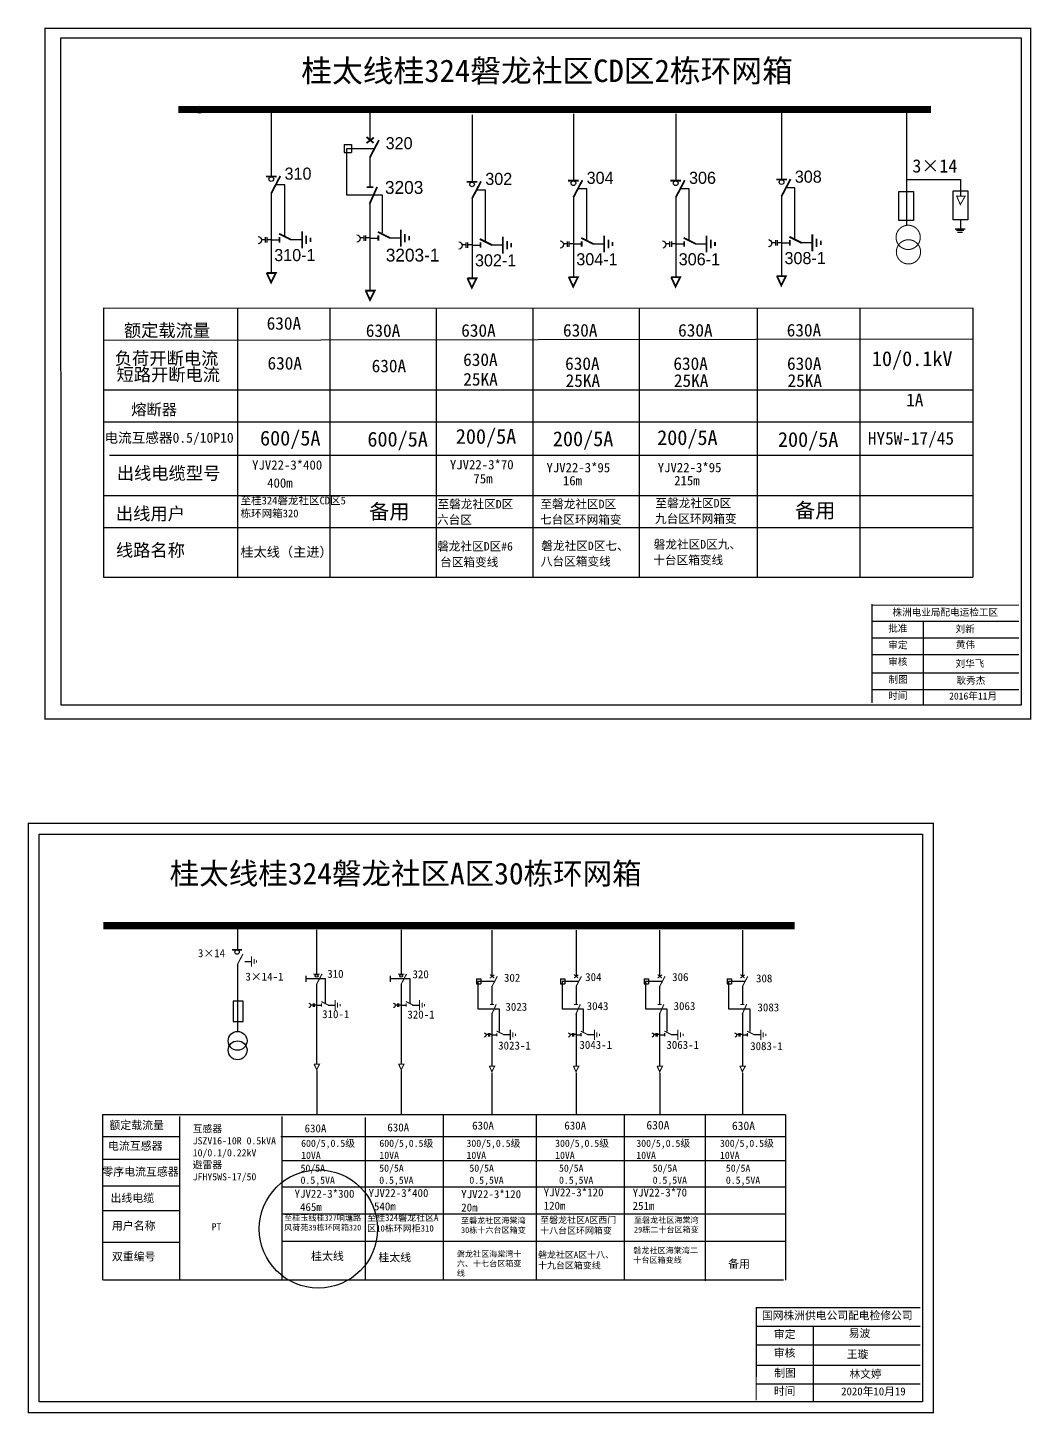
# Model space of a CAD drawing. Extents: x 1039 to 1471, y -261 to -62.
# Drawn here: x 1332.3 to 1471.4, y -256.9 to -64.8 of the extents above; entities that cross this region are included whole.
import ezdxf

# ---------------------------------------------------------------- set-up
doc = ezdxf.new("R2010")
doc.units = 0
doc.header["$LTSCALE"] = 5
doc.linetypes.add('ACAD_ISO02W100', pattern=[15, 12, -3])
doc.linetypes.add('CENTER', pattern=[50.8, 31.75, -6.35, 6.35, -6.35])
doc.layers.get('0').update_dxf_attribs({"linetype": 'CONTINUOUS'})
doc.layers.add('2', color=7, linetype='CONTINUOUS')
doc.styles.add('HZ', font='', dxfattribs={"width": 0.75, "oblique": 9.998114})
doc.styles.add('hztxt_txtstyle_0.00_0_0', font='', dxfattribs={"bigfont": 'hztxt.shx'})
doc.styles.add('hztxt_txtstyle_1.88_0_0', font='', dxfattribs={"height": 1.875, "bigfont": 'hztxt.shx'})
doc.styles.add('hztxt_txtstyle_2.00_0_0', font='', dxfattribs={"height": 2, "bigfont": 'hztxt.shx'})
doc.styles.add('hztxt_txtstyle_2.70_0_0', font='simkai.ttf', dxfattribs={"height": 2.7})
doc.styles.get("Standard").update_dxf_attribs({"font": '', "width": 0.8})
doc.styles.add('字体', font='', dxfattribs={"height": 2.5})
doc.styles.get('HZ').set_extended_font_data('楷体_GB2312')
doc.styles.get('hztxt_txtstyle_0.00_0_0').set_extended_font_data('hztxt')
doc.styles.get('hztxt_txtstyle_1.88_0_0').set_extended_font_data('hztxt')
doc.styles.get('hztxt_txtstyle_2.00_0_0').set_extended_font_data('hztxt')
doc.styles.get('Standard').set_extended_font_data('楷体_GB2312')
doc.styles.get('字体').set_extended_font_data('楷体_GB2312')

# ---------------------------------------------------------------- blocks, each defined once
blk = doc.blocks.new('JD')
for points in [[(-2, 0.2), (-2, -0.2), (2, 0.2), (2, -0.2)], [(1, -1.2), (1, -0.8), (-1, -1.2), (-1, -0.8)], [(-0.5, -1.8), (-0.5, -2.2), (0.5, -1.8), (0.5, -2.2)]]:
    blk.add_trace(points)

msp = doc.modelspace()

# ---------------------------------------------------------------- linework, layer by layer
for p, q in [((1366.04, -76.16), (1366.04, -85.42)), ((1379.72, -76), (1379.72, -80.44)), ((1407.93, -76.74), (1407.93, -86)), ((1422.13, -76.74), (1422.13, -86)), ((1436.8, -76.58), (1436.8, -85.84)), ((1393.88, -76.89), (1393.88, -86.15)), ((1376.15, -81.02), (1376.15, -82.14)), ((1376.15, -81.02), (1377.15, -81.02)), ((1376.15, -82.14), (1377.15, -82.14)), ((1377.15, -81.02), (1377.15, -82.14)), ((1379.72, -82.73), (1379.72, -86.87)), ((1366.04, -87.7), (1366.04, -98.78)), ((1407.93, -88.28), (1407.93, -99.36)), ((1422.13, -88.28), (1422.13, -99.36)), ((1436.8, -88.13), (1436.8, -99.21)), ((1379.72, -88.95), (1379.72, -101.2)), ((1393.88, -88.44), (1393.88, -99.52)), ((1379.72, -93.98), (1380.88, -93.98)), ((1382.39, -93.95), (1383.97, -93.95)), ((1366.04, -94.22), (1367.19, -94.22)), ((1368.71, -94.19), (1370.28, -94.19)), ((1393.88, -94.96), (1395.04, -94.96)), ((1396.55, -94.92), (1398.13, -94.92)), ((1407.93, -94.8), (1409.08, -94.8)), ((1410.6, -94.77), (1412.17, -94.77)), ((1422.13, -94.8), (1423.29, -94.8)), ((1424.8, -94.77), (1426.38, -94.77)), ((1436.8, -94.65), (1437.96, -94.65)), ((1439.47, -94.61), (1441.05, -94.61)), ((1470.04, -158.75), (1336.9, -158.75))]:
    msp.add_line(p, q)
at = {"color": 0}
for p, q in [((1454.15, -76.37), (1454.15, -92.24)), ((1361.35, -189.31), (1361.35, -192.6)), ((1372.33, -189.91), (1372.33, -196.03)), ((1384.05, -189.91), (1384.05, -196.03)), ((1396.64, -189.95), (1396.64, -196.36)), ((1408.3, -189.95), (1408.3, -196.36)), ((1419.89, -189.95), (1419.89, -196.36)), ((1431.37, -189.95), (1431.37, -196.36)), ((1361.36, -194.63), (1361.36, -203.96)), ((1362.35, -194.27), (1363.29, -194.27)), ((1372.33, -197.39), (1372.33, -208.49)), ((1384.05, -197.39), (1384.05, -208.49)), ((1394.51, -196.71), (1395.11, -196.71)), ((1394.51, -196.71), (1394.51, -197.38)), ((1394.51, -197.38), (1395.11, -197.38)), ((1395.11, -196.71), (1395.11, -197.38)), ((1396.64, -197.73), (1396.64, -200.2)), ((1406.17, -196.71), (1406.77, -196.71)), ((1406.17, -196.71), (1406.17, -197.38)), ((1406.17, -197.38), (1406.77, -197.38)), ((1406.77, -196.71), (1406.77, -197.38)), ((1408.3, -197.73), (1408.3, -200.2)), ((1417.76, -196.71), (1418.36, -196.71)), ((1417.76, -196.71), (1417.76, -197.38)), ((1417.76, -197.38), (1418.36, -197.38)), ((1418.36, -196.71), (1418.36, -197.38)), ((1419.89, -197.73), (1419.89, -200.2)), ((1429.24, -196.71), (1429.84, -196.71)), ((1429.24, -196.71), (1429.24, -197.38)), ((1429.24, -197.38), (1429.84, -197.38)), ((1429.84, -196.71), (1429.84, -197.38)), ((1431.37, -197.73), (1431.37, -200.2)), ((1372.33, -200.34), (1373.02, -200.34)), ((1373.93, -200.32), (1374.87, -200.32)), ((1384.05, -200.34), (1384.74, -200.34)), ((1385.64, -200.32), (1386.59, -200.32)), ((1396.64, -201.44), (1396.64, -208.75)), ((1408.3, -201.44), (1408.3, -208.75)), ((1419.89, -201.44), (1419.89, -208.75)), ((1431.37, -201.44), (1431.37, -208.75)), ((1396.64, -204.44), (1397.33, -204.44)), ((1398.23, -204.42), (1399.17, -204.42)), ((1408.3, -204.44), (1408.99, -204.44)), ((1409.89, -204.42), (1410.83, -204.42)), ((1419.89, -204.44), (1420.59, -204.44)), ((1421.49, -204.42), (1422.43, -204.42)), ((1431.37, -204.44), (1432.06, -204.44)), ((1432.97, -204.42), (1433.91, -204.42)), ((1353.41, -218.59), (1342.7, -218.59)), ((1353.37, -221.74), (1342.66, -221.74)), ((1353.37, -225.45), (1342.66, -225.45)), ((1353.33, -228.84), (1342.62, -228.84)), ((1353.37, -233.25), (1342.66, -233.25))]:
    msp.add_line(p, q, dxfattribs=at)
at = {"linetype": 'ACAD_ISO02W100'}
for p, q in [((1376.47, -81.6), (1376.47, -87.99)), ((1380.22, -81.6), (1376.47, -81.6)), ((1376.47, -87.99), (1381.42, -87.99)), ((1381.42, -87.99), (1381.42, -93.26))]:
    msp.add_line(p, q, dxfattribs=at)
at = {"color": 0, "linetype": 'Continuous'}
for p, q in [((1454.16, -85.87), (1461.63, -85.87)), ((1461.63, -85.87), (1461.63, -88.1)), ((1461.64, -91.45), (1461.64, -92.76)), ((1462.27, -92.73), (1460.89, -92.73)), ((1462.08, -92.94), (1461.06, -92.94)), ((1461.89, -93.21), (1461.22, -93.21)), ((1342.64, -215.51), (1437.3, -215.51)), ((1342.68, -238.45), (1342.68, -215.51)), ((1353.31, -215.76), (1353.31, -238.45)), ((1367.52, -215.76), (1367.52, -238.45)), ((1379.04, -215.91), (1379.04, -238.43)), ((1389.86, -215.55), (1389.86, -238.45)), ((1402.76, -215.55), (1402.76, -238.45)), ((1414.96, -215.57), (1414.96, -238.46)), ((1426.22, -215.65), (1426.22, -238.54)), ((1437.36, -215.52), (1437.36, -238.47)), ((1367.35, -218.57), (1437.33, -218.57)), ((1367.52, -221.87), (1437.36, -221.87)), ((1367.52, -225.55), (1437.24, -225.55)), ((1367.52, -229.28), (1437.43, -229.28)), ((1367.52, -233.07), (1437.33, -233.07)), ((1437.09, -238.45), (1342.76, -238.45)), ((1433.29, -242.26), (1456.04, -242.26)), ((1433.29, -244.85), (1456.04, -244.85)), ((1441.19, -244.92), (1441.19, -255.19)), ((1433.29, -247.45), (1456.04, -247.45)), ((1433.29, -250.27), (1456.04, -250.27)), ((1433.29, -252.86), (1456.04, -252.86))]:
    msp.add_line(p, q, dxfattribs=at)
at = {"color": 7}
for p, q in [((1342.75, -103.67), (1463.33, -103.69)), ((1342.75, -103.67), (1342.75, -141)), ((1361.36, -103.68), (1361.36, -141)), ((1374.16, -103.68), (1374.16, -141)), ((1388.91, -103.68), (1388.91, -141)), ((1402.33, -103.68), (1402.33, -141)), ((1417.04, -103.68), (1417.04, -141)), ((1433.44, -103.68), (1433.44, -141)), ((1447.68, -103.69), (1447.68, -141)), ((1463.33, -103.65), (1463.33, -141)), ((1342.75, -108.14), (1463.33, -107.98)), ((1342.75, -115.01), (1463.33, -115.01)), ((1342.75, -119.45), (1463.33, -119.45)), ((1343.62, -124.1), (1463.33, -124.1)), ((1342.75, -129.66), (1463.33, -129.66)), ((1342.75, -134.12), (1463.33, -134.12)), ((1342.75, -141), (1463.33, -141))]:
    msp.add_line(p, q, dxfattribs=at)
at = {"color": 7, "linetype": 'Continuous'}
for p, q in [((1449.41, -147.09), (1469.72, -147.09)), ((1456.46, -147.09), (1456.46, -158.64)), ((1449.41, -149.41), (1469.72, -149.41)), ((1449.41, -151.72), (1469.72, -151.72)), ((1449.41, -154.25), (1469.72, -154.25)), ((1449.41, -156.56), (1469.72, -156.56))]:
    msp.add_line(p, q, dxfattribs=at)
at = {"color": 0, "linetype": 'ACAD_ISO02W100'}
for p, q in [((1396.94, -197.06), (1394.7, -197.06)), ((1394.7, -197.06), (1394.7, -200.87)), ((1408.6, -197.06), (1406.36, -197.06)), ((1406.36, -197.06), (1406.36, -200.87)), ((1420.19, -197.06), (1417.95, -197.06)), ((1417.95, -197.06), (1417.95, -200.87)), ((1431.67, -197.06), (1429.43, -197.06)), ((1429.43, -197.06), (1429.43, -200.87)), ((1394.7, -200.87), (1397.65, -200.87)), ((1397.65, -200.87), (1397.65, -204.01)), ((1406.36, -200.87), (1409.31, -200.87)), ((1409.31, -200.87), (1409.31, -204.01)), ((1417.95, -200.87), (1420.91, -200.87)), ((1420.91, -200.87), (1420.91, -204.01)), ((1429.43, -200.87), (1432.39, -200.87)), ((1432.39, -200.87), (1432.39, -204.01))]:
    msp.add_line(p, q, dxfattribs=at)
at = {"color": 0, "linetype": 'CENTER'}
for p, q in [((1372.34, -209.39), (1372.34, -215.52)), ((1384.06, -209.39), (1384.06, -215.52)), ((1396.64, -209.73), (1396.64, -215.49)), ((1408.3, -209.73), (1408.3, -215.49)), ((1419.9, -209.73), (1419.9, -215.49)), ((1431.38, -209.73), (1431.38, -215.49))]:
    msp.add_line(p, q, dxfattribs=at)
at = {"color": 7, "linetype": 'Continuous', "const_width": 0.163}
msp.add_lwpolyline([(1334.65, -64.9), (1471.35, -64.9), (1471.35, -160.66), (1334.65, -160.66)], close=True, dxfattribs=at)
at = {"linetype": 'Continuous'}
msp.add_lwpolyline([(1336.9, -158.75), (1336.86, -66.22), (1470.04, -66.22), (1470.04, -158.75), (1469.98, -158.75)], dxfattribs=at)
for points, const_width in [([(1353.13, -76.16), (1457.51, -76.16)], 0.959), ([(1379.25, -79.98), (1380.23, -80.8)], 0.251), ([(1379.24, -80.82), (1380.26, -80.05)], 0.251), ([(1379.72, -82.79), (1380.97, -80.41)], 0.251), ([(1365.29, -85.45), (1366.78, -85.45)], 0.251), ([(1366.04, -87.77), (1367.29, -85.39)], 0.251), ([(1393.14, -86.19), (1394.62, -86.19)], 0.251), ([(1393.88, -88.5), (1395.13, -86.12)], 0.251), ([(1407.18, -86.03), (1408.67, -86.03)], 0.251), ([(1407.93, -88.35), (1409.18, -85.97)], 0.251), ([(1421.39, -86.03), (1422.87, -86.03)], 0.251), ([(1422.13, -88.35), (1423.38, -85.97)], 0.251), ([(1436.06, -85.87), (1437.54, -85.87)], 0.251), ([(1436.8, -88.19), (1438.05, -85.81)], 0.251), ([(1379.27, -86.94), (1380.2, -86.94)], 0.251), ([(1379.67, -89.26), (1380.72, -86.89)], 0.251), ([(1367.13, -93.39), (1368.8, -94.22)], 0.251), ([(1367.19, -93.84), (1367.19, -94.61)], 0.251), ([(1380.81, -93.14), (1382.49, -93.98)], 0.251), ([(1380.88, -93.6), (1380.88, -94.37)], 0.251), ([(1394.97, -94.12), (1396.65, -94.96)], 0.251), ([(1409.02, -93.96), (1410.69, -94.8)], 0.251), ([(1423.22, -93.96), (1424.9, -94.8)], 0.251), ([(1437.89, -93.81), (1439.57, -94.65)], 0.251), ([(1395.04, -94.57), (1395.04, -95.34)], 0.251), ([(1409.08, -94.42), (1409.08, -95.19)], 0.251), ([(1423.29, -94.42), (1423.29, -95.19)], 0.251), ([(1437.96, -94.26), (1437.96, -95.03)], 0.251), ([(1365.38, -98.84), (1366.66, -98.84), (1366.01, -100.13), (1365.4, -98.82)], 0.251), ([(1393.23, -99.57), (1394.5, -99.57), (1393.85, -100.87), (1393.24, -99.55)], 0.251), ([(1407.27, -99.42), (1408.55, -99.42), (1407.9, -100.71), (1407.29, -99.39)], 0.251), ([(1421.47, -99.42), (1422.75, -99.42), (1422.1, -100.71), (1421.49, -99.39)], 0.251), ([(1436.14, -99.26), (1437.42, -99.26), (1436.77, -100.56), (1436.16, -99.24)], 0.251), ([(1379.1, -101.28), (1380.38, -101.28), (1379.73, -102.57), (1379.12, -101.25)], 0.251)]:
    msp.add_lwpolyline(points, dxfattribs=dict(const_width=const_width))
at = {"linetype": 'ACAD_ISO02W100'}
for points in [[(1367.9, -93.85), (1367.9, -86.61), (1366.65, -86.61)], [(1395.75, -94.58), (1395.75, -87.34), (1394.49, -87.34)], [(1409.79, -94.43), (1409.79, -87.18), (1408.54, -87.18)], [(1423.99, -94.43), (1423.99, -87.18), (1422.74, -87.18)], [(1438.66, -94.27), (1438.66, -87.03), (1437.41, -87.03)]]:
    msp.add_lwpolyline(points, dxfattribs=at)
at = {"color": 0, "linetype": 'Continuous'}
for points in [[(1453.07, -87.54), (1455.11, -87.54), (1455.11, -91.54), (1453.07, -91.54)], [(1460.61, -87.45), (1462.65, -87.45), (1462.65, -91.45), (1460.61, -91.45)], [(1333.83, -176.61), (1456.36, -176.61), (1456.36, -255.36), (1333.83, -255.36)]]:
    msp.add_lwpolyline(points, close=True, dxfattribs=at)
at = {"color": 0, "const_width": 0.137}
msp.add_lwpolyline([(1461.08, -88.16), (1461.59, -89.35), (1462.27, -88.16)], close=True, dxfattribs=at)
at = {"const_width": 0.142}
for points in [[(1456.04, -93.89, -1), (1452.68, -93.89, -1)], [(1456.08, -95.9, -1), (1452.72, -95.9, -1)]]:
    msp.add_lwpolyline(points, format="xyb", close=True, dxfattribs=at)
for points in [[(1364.21, -93.78, -0.877934), (1364.23, -94.8)], [(1377.89, -93.54, -0.877934), (1377.91, -94.56)], [(1392.06, -94.51, -0.877934), (1392.07, -95.53)], [(1406.1, -94.36, -0.877934), (1406.12, -95.38)], [(1420.3, -94.36, -0.877934), (1420.32, -95.38)], [(1434.97, -94.2, -0.877934), (1434.99, -95.22)]]:
    msp.add_lwpolyline(points, format="xyb")
for points in [[(1365.19, -93.86), (1365.19, -94.62)], [(1365.43, -93.86), (1365.43, -94.62)], [(1378.87, -93.97), (1378.35, -93.97)], [(1378.87, -93.62), (1378.87, -94.38)], [(1379.11, -93.62), (1379.11, -94.38)], [(1379.72, -93.97), (1379.11, -93.97)], [(1365.19, -94.21), (1364.66, -94.21)], [(1366.03, -94.21), (1365.43, -94.21)], [(1393.03, -94.94), (1392.51, -94.94)], [(1393.03, -94.59), (1393.03, -95.36)], [(1393.27, -94.59), (1393.27, -95.36)], [(1393.88, -94.94), (1393.27, -94.94)], [(1407.08, -94.79), (1406.55, -94.79)], [(1407.08, -94.44), (1407.08, -95.2)], [(1407.32, -94.44), (1407.32, -95.2)], [(1407.92, -94.79), (1407.32, -94.79)], [(1421.28, -94.79), (1420.75, -94.79)], [(1421.28, -94.44), (1421.28, -95.2)], [(1421.52, -94.44), (1421.52, -95.2)], [(1422.12, -94.79), (1421.52, -94.79)], [(1435.95, -94.63), (1435.42, -94.63)], [(1435.95, -94.28), (1435.95, -95.04)], [(1436.19, -94.28), (1436.19, -95.04)], [(1436.8, -94.63), (1436.19, -94.63)]]:
    msp.add_lwpolyline(points)
at = {"color": 7, "linetype": 'Continuous', "const_width": 0.163}
for points in [[(1449.35, -144.73), (1449.34, -158.45)], [(1449.41, -144.88), (1469.72, -144.88)]]:
    msp.add_lwpolyline(points, dxfattribs=at)
at = {"color": 0, "linetype": 'Continuous', "const_width": 0.182}
msp.add_lwpolyline([(1332.35, -175.13), (1457.83, -175.13), (1457.83, -256.83), (1332.35, -256.83)], close=True, dxfattribs=at)
at = {"color": 0}
for points, const_width in [([(1342.76, -189.31), (1438.6, -189.31)], 0.998), ([(1360.6, -192.65), (1362, -192.65)], 0.238), ([(1361.36, -194.67), (1362.11, -193.25)], 0.15), ([(1372.33, -197.43), (1373.08, -196.01)], 0.15), ([(1384.05, -197.43), (1384.8, -196.01)], 0.15), ([(1371.89, -196.04), (1372.77, -196.04)], 0.15), ([(1383.61, -196.04), (1384.49, -196.04)], 0.15), ([(1396.36, -196.09), (1396.95, -196.58)], 0.15), ([(1396.35, -196.59), (1396.96, -196.13)], 0.15), ([(1396.64, -197.76), (1397.39, -196.34)], 0.15), ([(1408.02, -196.09), (1408.6, -196.58)], 0.15), ([(1408.01, -196.59), (1408.62, -196.13)], 0.15), ([(1408.3, -197.76), (1409.05, -196.34)], 0.15), ([(1419.62, -196.09), (1420.2, -196.58)], 0.15), ([(1419.61, -196.59), (1420.22, -196.13)], 0.15), ([(1419.89, -197.76), (1420.64, -196.34)], 0.15), ([(1431.09, -196.59), (1431.7, -196.13)], 0.15), ([(1431.09, -196.09), (1431.68, -196.58)], 0.15), ([(1431.37, -197.76), (1432.12, -196.34)], 0.15), ([(1372.99, -199.84), (1373.98, -200.34)], 0.15), ([(1384.7, -199.84), (1385.7, -200.34)], 0.15), ([(1373.02, -200.11), (1373.02, -200.57)], 0.15), ([(1384.74, -200.11), (1384.74, -200.57)], 0.15), ([(1396.37, -200.24), (1396.93, -200.24)], 0.15), ([(1396.61, -201.62), (1397.24, -200.21)], 0.15), ([(1408.03, -200.24), (1408.58, -200.24)], 0.15), ([(1408.27, -201.62), (1408.9, -200.21)], 0.15), ([(1419.63, -200.24), (1420.18, -200.24)], 0.15), ([(1419.86, -201.62), (1420.49, -200.21)], 0.15), ([(1431.1, -200.24), (1431.66, -200.24)], 0.15), ([(1431.34, -201.62), (1431.97, -200.21)], 0.15), ([(1397.29, -203.94), (1398.29, -204.44)], 0.15), ([(1397.33, -204.21), (1397.33, -204.67)], 0.15), ([(1408.95, -203.94), (1409.95, -204.44)], 0.15), ([(1408.99, -204.21), (1408.99, -204.67)], 0.15), ([(1420.55, -203.94), (1421.55, -204.44)], 0.15), ([(1420.59, -204.21), (1420.59, -204.67)], 0.15), ([(1432.02, -203.94), (1433.02, -204.44)], 0.15), ([(1432.06, -204.21), (1432.06, -204.67)], 0.15), ([(1371.96, -208.51), (1372.73, -208.51), (1372.34, -209.28), (1371.97, -208.5)], 0.15), ([(1383.68, -208.51), (1384.45, -208.51), (1384.06, -209.28), (1383.69, -208.5)], 0.15), ([(1396.27, -208.79), (1397.03, -208.79), (1396.64, -209.56), (1396.28, -208.78)], 0.15), ([(1407.93, -208.79), (1408.69, -208.79), (1408.3, -209.56), (1407.94, -208.78)], 0.15), ([(1419.53, -208.79), (1420.29, -208.79), (1419.9, -209.56), (1419.54, -208.78)], 0.15), ([(1431, -208.79), (1431.77, -208.79), (1431.38, -209.56), (1431.01, -208.78)], 0.15)]:
    msp.add_lwpolyline(points, dxfattribs=dict(at, const_width=const_width))
for points in [[(1370.82, -196.27), (1370.82, -197.1)], [(1382.54, -196.27), (1382.54, -197.1)], [(1360.77, -199.8), (1360.77, -202.6), (1362.16, -202.6), (1362.16, -199.77), (1360.77, -199.77)], [(1371.83, -200.33), (1371.51, -200.33)], [(1371.83, -200.12), (1371.83, -200.57)], [(1371.97, -200.12), (1371.97, -200.57)], [(1372.33, -200.33), (1371.97, -200.33)], [(1383.55, -200.33), (1383.23, -200.33)], [(1383.55, -200.12), (1383.55, -200.57)], [(1383.69, -200.12), (1383.69, -200.57)], [(1384.05, -200.33), (1383.69, -200.33)], [(1396.14, -204.43), (1395.82, -204.43)], [(1396.14, -204.22), (1396.14, -204.68)], [(1396.28, -204.22), (1396.28, -204.68)], [(1396.64, -204.43), (1396.28, -204.43)], [(1407.79, -204.43), (1407.48, -204.43)], [(1407.79, -204.22), (1407.79, -204.68)], [(1407.93, -204.22), (1407.93, -204.68)], [(1408.3, -204.43), (1407.93, -204.43)], [(1419.39, -204.43), (1419.08, -204.43)], [(1419.39, -204.22), (1419.39, -204.68)], [(1419.53, -204.22), (1419.53, -204.68)], [(1419.89, -204.43), (1419.53, -204.43)], [(1430.87, -204.43), (1430.55, -204.43)], [(1430.87, -204.22), (1430.87, -204.68)], [(1431.01, -204.22), (1431.01, -204.68)], [(1431.37, -204.43), (1431.01, -204.43)]]:
    msp.add_lwpolyline(points, dxfattribs=at)
at = {"color": 0, "linetype": 'ACAD_ISO02W100'}
for points in [[(1373.56, -200.1), (1373.56, -196.69), (1370.82, -196.69)], [(1385.28, -200.1), (1385.28, -196.69), (1382.54, -196.69)]]:
    msp.add_lwpolyline(points, dxfattribs=at)
at = {"color": 0}
for points in [[(1371.24, -200.07, -0.877934), (1371.26, -200.68)], [(1382.96, -200.07, -0.877934), (1382.98, -200.68)], [(1395.55, -204.17, -0.877934), (1395.56, -204.78)], [(1407.21, -204.17, -0.877934), (1407.22, -204.78)], [(1418.81, -204.17, -0.877934), (1418.82, -204.78)], [(1430.28, -204.17, -0.877934), (1430.3, -204.78)]]:
    msp.add_lwpolyline(points, format="xyb", dxfattribs=at)
at = {"color": 0, "linetype": 'Continuous', "const_width": 0.182}
msp.add_lwpolyline([(1433.29, -242.21), (1433.28, -255.15)], dxfattribs=at)
for centre, radius in [((1356.1, -76.17), 0.478), ((1366.04, -85.81), 0.322), ((1393.88, -86.54), 0.322), ((1407.93, -86.38), 0.322), ((1422.13, -86.38), 0.322), ((1436.8, -86.23), 0.322)]:
    msp.add_circle(centre, radius)
at = {"color": 0}
for centre, radius in [((1361.3, -192.98), 0.305), ((1372.33, -196.26), 0.192), ((1384.05, -196.26), 0.192)]:
    msp.add_circle(centre, radius, dxfattribs=at)
at = {"color": 1}
msp.add_circle((1372.57, -231.37), 8.2, dxfattribs=at)
at = {"layer": '2', "color": 0}
for centre in [(1361.37, -205.29), (1361.37, -206.6)]:
    msp.add_circle(centre, 1.31, dxfattribs=at)

# ---------------------------------------------------------------- block references
at = {"xscale": 0.5859210065638081, "yscale": 0.5859210065638081, "zscale": 0.585921006563796, "rotation": 90}
for p in [(1370.31, -94.24), (1383.99, -93.99), (1398.15, -94.97), (1412.2, -94.81), (1426.4, -94.81), (1441.07, -94.66)]:
    msp.add_blockref('JD', p, dxfattribs=at)
at = {"color": 0, "xscale": 0.3494655254594932, "yscale": 0.3494655254594932, "zscale": 0.3494655254595134, "rotation": 90}
for p in [(1363.3, -194.29), (1374.88, -200.34), (1386.6, -200.34), (1399.19, -204.45), (1410.85, -204.45), (1422.44, -204.45), (1433.92, -204.45)]:
    msp.add_blockref('JD', p, dxfattribs=at)

# ---------------------------------------------------------------- texts
for s, height, style, p in [('320', 1.674, 'hztxt_txtstyle_1.88_0_0', (1381.9, -81.67)), ('310', 1.674, 'hztxt_txtstyle_1.88_0_0', (1367.88, -85.89)), ('3203', 1.786, 'hztxt_txtstyle_2.00_0_0', (1381.81, -87.86)), ('302', 1.674, 'hztxt_txtstyle_1.88_0_0', (1395.72, -86.62)), ('304', 1.674, 'hztxt_txtstyle_1.88_0_0', (1409.77, -86.47)), ('306', 1.674, 'hztxt_txtstyle_1.88_0_0', (1423.97, -86.47)), ('308', 1.674, 'hztxt_txtstyle_1.88_0_0', (1438.64, -86.31)), ('310-1', 1.674, 'hztxt_txtstyle_1.88_0_0', (1366.45, -97.18)), ('3203-1', 1.786, 'hztxt_txtstyle_2.00_0_0', (1381.92, -97.24)), ('308-1', 1.674, 'hztxt_txtstyle_1.88_0_0', (1437.21, -97.6)), ('302-1', 1.674, 'hztxt_txtstyle_1.88_0_0', (1394.29, -97.91)), ('304-1', 1.674, 'hztxt_txtstyle_1.88_0_0', (1408.34, -97.76)), ('306-1', 1.674, 'hztxt_txtstyle_1.88_0_0', (1422.54, -97.76)), ('额定载流量', 1.756, 'HZ', (1345.59, -107.66)), ('630A', 1.756, 'HZ', (1365.4, -106.69)), ('630A', 1.756, 'HZ', (1379.15, -107.69)), ('630A', 1.756, 'HZ', (1392.38, -107.67)), ('630A', 1.756, 'HZ', (1406.49, -107.65)), ('630A', 1.756, 'HZ', (1422.46, -107.65)), ('630A', 1.756, 'HZ', (1437.52, -107.63)), ('负荷开断电流', 1.756, 'HZ', (1344.33, -111.54)), ('630A', 1.756, 'HZ', (1365.52, -112.22)), ('630A', 1.756, 'HZ', (1379.96, -112.59)), ('630A', 1.756, 'HZ', (1392.65, -111.72)), ('630A', 1.756, 'HZ', (1406.79, -112.27)), ('630A', 1.756, 'HZ', (1421.8, -112.27)), ('630A', 1.756, 'HZ', (1437.56, -112.27)), ('短路开断电流', 1.756, 'HZ', (1344.57, -113.79)), ('25KA', 1.756, 'HZ', (1392.67, -114.44)), ('25KA', 1.756, 'HZ', (1406.86, -114.62)), ('25KA', 1.756, 'HZ', (1421.87, -114.62)), ('25KA', 1.756, 'HZ', (1437.63, -114.62)), ('1A', 1.756, 'HZ', (1454.08, -117.3)), ('HY5W-17/45', 1.756, 'HZ', (1448.77, -122.63))]:
    msp.add_text(s, height=height, dxfattribs=dict(style=style)).set_placement(p)
at = {"color": 0}
msp.add_text('3×14', height=1.835, dxfattribs=at).set_placement((1454.94, -84.9))
at = {"color": 7}
for s, p in [('10/0.1kV', (1449.33, -111.73)), ('600/5A', (1364.48, -122.75)), ('600/5A', (1379.37, -122.9)), ('200/5A', (1391.63, -122.51)), ('200/5A', (1405.09, -122.84)), ('200/5A', (1419.55, -122.68)), ('200/5A', (1436.3, -122.94)), ('备用', (1379.61, -132.93)), ('备用', (1438.67, -132.77))]:
    msp.add_text(s, height=2.054, dxfattribs=at).set_placement(p)
at = {"color": 7, "style": 'HZ'}
for s, height, p in [('熔断器', 1.552, (1346.62, -118.53)), ('电流互感器0.5/10P10', 1.3839, (1342.91, -122.36))]:
    msp.add_text(s, height=height, dxfattribs=at).set_placement(p)
at = {"color": 0, "style": 'HZ'}
for s, height, p in [('YJV22-3*400', 1.2993, (1363.38, -126.1)), ('YJV22-3*70 ', 1.2993, (1390.81, -126.05)), ('出线电缆型号', 1.756, (1344.61, -127.47)), ('75m', 1.299, (1394.07, -127.99)), ('YJV22-3*95 ', 1.2993, (1404.2, -126.46)), ('YJV22-3*95 ', 1.2993, (1419.63, -126.45)), ('400m', 1.299, (1365.47, -128.59)), ('16m', 1.299, (1406.48, -128.27)), ('215m', 1.299, (1421.91, -128.26)), ('至磐龙社区D区', 1.185, (1389.09, -131.48)), ('至磐龙社区D区', 1.185, (1403.36, -131.45)), ('至磐龙社区D区', 1.185, (1419.31, -131.33)), ('出线用户', 1.756, (1344.49, -133.08)), ('六台区', 1.185, (1389.02, -133.64)), ('七台区环网箱变', 1.185, (1403.3, -133.61)), ('九台区环网箱变', 1.185, (1419.25, -133.49)), ('线路名称', 1.756, (1344.49, -138.14)), ('磐龙社区D区#6', 1.185, (1389.04, -137.32)), ('磐龙社区D区七、', 1.185, (1403.48, -137.25)), ('磐龙社区D区九、', 1.185, (1419.07, -137.05)), ('台区箱变线', 1.185, (1389.45, -139.51)), ('八台区箱变线', 1.185, (1403.42, -139.41)), ('十台区箱变线', 1.185, (1419.01, -139.22))]:
    msp.add_text(s, height=height, dxfattribs=at).set_placement(p)
at = {"color": 0, "linetype": 'Continuous', "style": 'hztxt_txtstyle_2.70_0_0'}
for s, p in [('3×14', (1355.86, -193.69)), ('3×14-1', (1362.45, -196.94)), ('310', (1373.8, -196.55)), ('320', (1385.62, -196.61)), ('304', (1409.57, -197)), ('306', (1421.63, -197)), ('302', (1398.31, -197.1)), ('308', (1433.26, -197.18)), ('310-1', (1373.09, -202.14)), ('320-1', (1384.91, -202.2)), ('3023', (1398.51, -201.12)), ('3043', (1409.78, -201.02)), ('3063', (1421.83, -201.02)), ('3083', (1433.46, -201.2)), ('3023-1', (1397.5, -206.5)), ('3043-1', (1408.77, -206.4)), ('3063-1', (1420.83, -206.4)), ('3083-1', (1432.45, -206.57))]:
    msp.add_text(s, height=1.109, dxfattribs=at).set_placement(p)
at = {"color": 7, "linetype": 'Continuous', "attachment_point": 1, "style": '字体'}
for s, insert, char_height, width in [('{\\fSimSun|b0|i0|c134|p2;桂太线桂324磐龙社区CD区2栋环网箱}', (1370.2, -69.23), 3.1249, 79.318), ('株洲电业局配电运检工区', (1452.18, -145.37), 0.9771, 26.7136), ('{\\fKaiTi_GB2312|b0|i0|c134|p49;批准}', (1451.59, -147.6), 0.9771, 7.6415), ('{\\fSimSun|b0|i0|c134|p2;刘新}', (1460.92, -147.69), 0.9771, 7.6415), ('\\f\uffbfﾬￌﾣﾤ_GB2312|b0|i0|c134|p49;审定', (1451.59, -149.92), 0.9771, 7.6415), ('黄伟', (1460.97, -149.87), 0.977, 7.6415), ('\\f\uffbfﾬￌﾣﾤ_GB2312|b0|i0|c134|p49;审核', (1451.59, -152.22), 0.9771, 7.6415), ('{\\fSimSun|b0|i0|c134|p2;刘华飞}', (1460.92, -152.49), 0.9771, 7.6415), ('\\f\uffbfﾬￌﾣﾤ_GB2312|b0|i0|c134|p49;制图', (1451.64, -154.7), 0.9771, 7.6415), ('{\\fSimSun|b0|i0|c134|p2;耿秀杰}', (1461.06, -154.84), 0.9771, 7.6415), ('\\f\uffbfﾬￌﾣﾤ_GB2312|b0|i0|c134|p49;时间', (1451.59, -156.94), 0.9771, 7.6415), ('2016{\\fSimSun|b0|i0|c134|p2;年}11{\\fSimSun|b0|i0|c134|p2;月}', (1460.04, -156.99), 0.9771, 7.6415)]:
    msp.add_mtext(s, dxfattribs=dict(at, insert=insert, char_height=char_height, width=width))
at = {"linetype": 'Continuous', "width": 14.8581, "attachment_point": 1, "style": 'hztxt_txtstyle_0.00_0_0'}
for s, insert, char_height in [('{\\fSimSun|b0|i0|c134|p2;至桂324磐龙社区CD区5栋环网箱320}', (1361.78, -129.84), 1.0714), ('{\\fSimSun|b0|i0|c134|p2;桂太线（主进）}', (1361.76, -136.84), 1.3392)]:
    msp.add_mtext(s, dxfattribs=dict(at, insert=insert, char_height=char_height))
at = {"color": 0, "linetype": 'Continuous', "attachment_point": 1}
for s, insert, char_height, width, style in [('{\\fSimSun|b0|i0|c134|p2;桂太线桂324磐龙社区A区30栋环网箱}', (1351.96, -180.59), 3, 80.4201, '字体'), ('{\\fSimSun|b0|i0|c134|p2;额定载流量}', (1343.59, -216.42), 1.1094, 17.8852, 'hztxt_txtstyle_2.70_0_0'), ('\\A1;{\\fSimSun|b0|i0|c134|p2;互感器\\PJSZV16-10R 0.5kVA\\P10/0.1/0.22kV\\P避雷器\\PJFHY5WS-17/50}', (1355.14, -216.98), 0.9985, 18.4113, 'hztxt_txtstyle_2.70_0_0'), ('{\\fSimSun|b0|i0|c134|p2;630A}', (1370.66, -216.87), 1.1094, 17.8852, 'hztxt_txtstyle_2.70_0_0'), ('{\\fSimSun|b0|i0|c134|p2;630A}', (1382.14, -216.74), 1.1094, 17.8852, 'hztxt_txtstyle_2.70_0_0'), ('{\\fSimSun|b0|i0|c134|p2;630A}', (1393.89, -216.48), 1.1094, 17.8852, 'hztxt_txtstyle_2.70_0_0'), ('{\\fSimSun|b0|i0|c134|p2;630A}', (1406.68, -216.48), 1.1094, 17.8852, 'hztxt_txtstyle_2.70_0_0'), ('{\\fSimSun|b0|i0|c134|p2;630A}', (1418.06, -216.39), 1.1757, 9.454, 'hztxt_txtstyle_0.00_0_0'), ('{\\fSimSun|b0|i0|c134|p2;630A}', (1429.92, -216.48), 1.1757, 9.454, 'hztxt_txtstyle_0.00_0_0'), ('\\A1;{\\fSimSun|b0|i0|c134|p2;600/5,0.5级\\P10VA}', (1370.18, -218.99), 0.9985, 18.4113, 'hztxt_txtstyle_2.70_0_0'), ('\\A1;{\\fSimSun|b0|i0|c134|p2;600/5,0.5级\\P10VA}', (1381.03, -218.99), 0.9985, 18.4113, 'hztxt_txtstyle_2.70_0_0'), ('\\A1;{\\fSimSun|b0|i0|c134|p2;300/5,0.5级\\P10VA}', (1393.11, -218.99), 0.9985, 18.4113, 'hztxt_txtstyle_2.70_0_0'), ('\\A1;{\\fSimSun|b0|i0|c134|p2;300/5,0.5级\\P10VA}', (1405.4, -218.99), 0.9985, 18.4113, 'hztxt_txtstyle_2.70_0_0'), ('\\A1;{\\fSimSun|b0|i0|c134|p2;300/5,0.5级\\P10VA}', (1416.66, -218.99), 0.9985, 18.4113, 'hztxt_txtstyle_2.70_0_0'), ('\\A1;{\\fSimSun|b0|i0|c134|p2;300/5,0.5级\\P10VA}', (1428.26, -218.99), 0.9985, 18.4113, 'hztxt_txtstyle_2.70_0_0'), ('{\\fSimSun|b0|i0|c134|p2;电流互感器}', (1343.4, -219.3), 1.1094, 17.8852, 'hztxt_txtstyle_2.70_0_0'), ('{\\fSimSun|b0|i0|c134|p2;零序电流互感器}', (1342.61, -222.88), 1.1094, 17.8852, 'hztxt_txtstyle_2.70_0_0'), ('{\\fSimSun|b0|i0|c134|p2;50/5A\\P0.5,5VA}', (1370.1, -222.44), 0.9985, 17.8852, 'hztxt_txtstyle_2.70_0_0'), ('{\\fSimSun|b0|i0|c134|p2;50/5A\\P0.5,5VA}', (1381.01, -222.44), 0.9985, 17.8852, 'hztxt_txtstyle_2.70_0_0'), ('{\\fSimSun|b0|i0|c134|p2;50/5A\\P0.5,5VA}', (1393.51, -222.44), 0.9985, 17.8852, 'hztxt_txtstyle_2.70_0_0'), ('{\\fSimSun|b0|i0|c134|p2;50/5A\\P0.5,5VA}', (1405.94, -222.44), 0.9985, 17.8852, 'hztxt_txtstyle_2.70_0_0'), ('{\\fSimSun|b0|i0|c134|p2;50/5A\\P0.5,5VA}', (1418.93, -222.44), 0.9985, 17.8852, 'hztxt_txtstyle_2.70_0_0'), ('{\\fSimSun|b0|i0|c134|p2;50/5A\\P0.5,5VA}', (1429.08, -222.44), 0.9985, 17.8852, 'hztxt_txtstyle_2.70_0_0'), ('{\\fSimSun|b0|i0|c134|p2;出线电缆}', (1343.74, -226.52), 1.1094, 17.8852, 'hztxt_txtstyle_2.70_0_0'), ('{\\fSimSun|b0|i0|c134|p2;YJV22-3*300\\P 465m}', (1369.27, -225.93), 1.1094, 17.8852, 'hztxt_txtstyle_2.70_0_0'), ('{\\fSimSun|b0|i0|c134|p2;YJV22-3*400\\P 540m}', (1379.53, -225.83), 1.1094, 17.8852, 'hztxt_txtstyle_2.70_0_0'), ('{\\fSimSun|b0|i0|c134|p2;YJV22-3*120\\P20m}', (1392.38, -225.99), 1.1094, 17.8852, 'hztxt_txtstyle_2.70_0_0'), ('{\\fSimSun|b0|i0|c134|p2;YJV22-3*120\\P120m}', (1403.81, -225.74), 1.1094, 17.8852, 'hztxt_txtstyle_2.70_0_0'), ('{\\fSimSun|b0|i0|c134|p2;YJV22-3*70\\P251m}', (1416.15, -225.76), 1.1094, 17.8852, 'hztxt_txtstyle_2.70_0_0'), ('{\\fSimSun|b0|i0|c134|p2;用户名称}', (1343.93, -230.37), 1.1094, 17.8852, 'hztxt_txtstyle_2.70_0_0'), ('{\\fSimSun|b0|i0|c134|p2;至桂玉线桂327响塘路风荷苑39栋环网箱320}', (1367.82, -229.44), 0.8, 11.6403, '字体'), ('{\\fSimSun|b0|i0|c134|p2;至桂324磐龙社区A区10栋环网柜310}', (1379.34, -229.36), 0.8875, 10.2779, 'hztxt_txtstyle_2.70_0_0'), ('{\\fSimSun|b0|i0|c134|p2;至磐龙社区海棠湾30栋十六台区箱变}', (1392.35, -229.79), 0.8, 9.3054, '字体'), ('{\\fSimSun|b0|i0|c134|p2;至磐龙社区A区西门十八台区环网箱变}', (1403.33, -229.67), 0.8875, 10.8736, 'hztxt_txtstyle_2.70_0_0'), ('{\\fSimSun|b0|i0|c134|p2;至磐龙社区海棠湾29栋二十台区箱变}', (1416.34, -229.73), 0.8, 9.3054, '字体'), ('{\\fSimSun|b0|i0|c134|p2;PT}', (1357.76, -230.57), 1.0024, 7.7986, 'hztxt_txtstyle_0.00_0_0'), ('{\\fSimSun|b0|i0|c134|p2;磐龙社区海棠湾十六、十七台区箱变线}', (1391.77, -234.43), 0.8, 9.3054, '字体'), ('{\\fSimSun|b0|i0|c134|p2;磐龙社区海棠湾二十台区箱变线}', (1416.25, -233.94), 0.8, 9.3054, '字体'), ('{\\fSimSun|b0|i0|c134|p2;双重编号}', (1343.93, -234.63), 1.1094, 17.8852, 'hztxt_txtstyle_2.70_0_0'), ('{\\fSimSun|b0|i0|c134|p2;桂太线}', (1371.56, -234.58), 1.1094, 17.8852, 'hztxt_txtstyle_2.70_0_0'), ('{\\fSimSun|b0|i0|c134|p2;桂太线}', (1380.89, -234.76), 1.1094, 17.8852, 'hztxt_txtstyle_2.70_0_0'), ('{\\fSimSun|b0|i0|c134|p2;磐龙社区A区十八、十九台区箱变线}', (1403.03, -234.5), 0.8875, 11.3501, 'hztxt_txtstyle_2.70_0_0'), ('{\\fSimSun|b0|i0|c134|p2;备用}', (1429.39, -235.66), 1.1094, 17.8852, 'hztxt_txtstyle_2.70_0_0'), ('国网株洲供电公司配电检修公司', (1434.08, -242.81), 1.0944, 29.9201, '字体'), ('\\f\uffbfﾬￌﾣﾤ_GB2312|b0|i0|c134|p49;审定', (1435.74, -245.42), 1.0944, 8.5588, '字体'), ('{\\fSimSun|b0|i0|c134|p2;易波}', (1446.13, -245.28), 1.0944, 8.5588, '字体'), ('\\f\uffbfﾬￌﾣﾤ_GB2312|b0|i0|c134|p49;审核', (1435.74, -248), 1.0944, 8.5588, '字体'), ('{\\fSimSun|b0|i0|c134|p2;王璇}', (1445.84, -248.19), 1.0944, 8.5588, '字体'), ('\\f\uffbfﾬￌﾣﾤ_GB2312|b0|i0|c134|p49;制图', (1435.8, -250.78), 1.0944, 8.5588, '字体'), ('{\\fSimSun|b0|i0|c134|p2;林文婷}', (1446.21, -250.93), 1.0944, 8.5588, '字体'), ('\\f\uffbfﾬￌﾣﾤ_GB2312|b0|i0|c134|p49;时间', (1435.74, -253.29), 1.0944, 8.5588, '字体'), ('{\\fSimSun|b0|i0|c134|p2;2020年10月19}', (1445.07, -253.34), 1.0944, 16.0081, '字体')]:
    msp.add_mtext(s, dxfattribs=dict(at, insert=insert, char_height=char_height, width=width, style=style))

doc.saveas('drawing.dxf')
